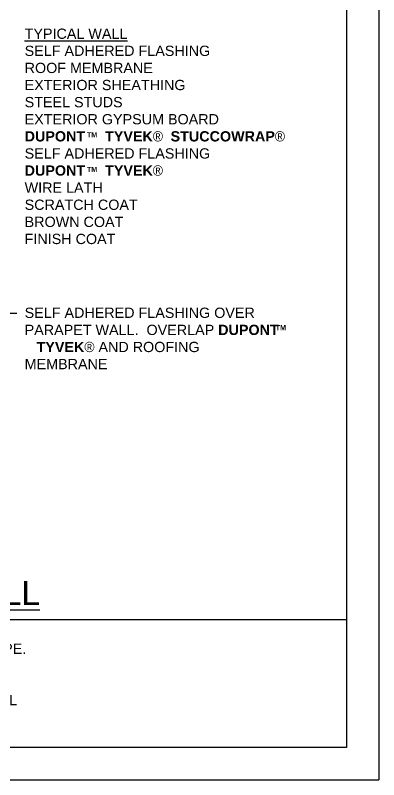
# Model space of a CAD drawing. Extents: x 0 to 51, y 0 to 66.
# Drawn here: x 34 to 51, y 0 to 35.76 of the extents above; entities that cross this region are included whole.
import ezdxf

# ---------------------------------------------------------------- set-up
doc = ezdxf.new("R2010")
doc.units = 0
doc.header["$LTSCALE"] = 1.5
doc.header["$MEASUREMENT"] = 0
doc.layers.get('DEFPOINTS').update_dxf_attribs({"linetype": 'CONTINUOUS'})
doc.layers.add('TEXT', color=7, linetype='CONTINUOUS')
doc.layers.add('W', color=7, linetype='CONTINUOUS')
doc.styles.add('DETAILS', font='sanss___.ttf', dxfattribs={"height": 1})
doc.dimstyles.new('TYVEKDETAILS', dxfattribs={"dimscale": 6, "dimtxt": 1.5, "dimasz": 0.1, "dimexe": 0.75, "dimexo": 0.75, "dimgap": 0.75, "dimtad": 0, "dimtih": 1, "dimtoh": 1, "dimdec": 4, "dimzin": 0, "dimtxsty": 'DETAILS', "dimcen": 0.0625, "dimazin": 3, "dimtfac": 1, "dimtdec": 4, "dimtofl": 0, "dimtmove": 0, "dimatfit": 3, "dimtolj": 1, "dimtzin": 0})

msp = doc.modelspace()

# ---------------------------------------------------------------- linework, layer by layer
at = {"layer": 'DEFPOINTS'}
for p in [(51, 66), (0, 0)]:
    msp.add_line(p, (51, 0), dxfattribs=at)
at = {"layer": 'W', "color": 7}
msp.add_line((1.5, 7.5), (49.5, 7.5), dxfattribs=at)
at = {"layer": 'W'}
msp.add_lwpolyline([(1.5, 64.5), (49.5, 64.5), (49.5, 1.5), (1.5, 1.5)], close=True, dxfattribs=at)

# ---------------------------------------------------------------- texts
at = {"layer": 'TEXT', "style": 'DETAILS'}
for s, insert, char_height, attachment_point in [('{\\fArial|b0|i0|c0|p34;\\LTYPICAL WALL\\P\\lSELF ADHERED FLASHING}\\PROOF MEMBRANE\\PEXTERIOR SHEATHING\\PSTEEL STUDS \\PEXTERIOR GYPSUM BOARD\\P{\\fArial|b1|i0|c0|p34;DUPONT     TYVEK\\fSymbol|b0|i0|c2|p18;â  \\fSansSerif|b1|i0|c2|p2;STUCCOWRAP\\fSymbol|b0|i0|c2|p18;â}\\P{\\fArial|b0|i0|c0|p34;SELF ADHERED FLASHING\\P\\fSansSerif|b1|i0|c2|p2;DUPONT     TYVEK\\fSymbol|b0|i0|c2|p18;â }\\PWIRE LATH\\PSCRATCH COAT\\PBROWN COAT\\PFINISH COAT', (34.437, 35.142), 0.48, 1), ('{\\fSansSerif|b1|i0|c2|p2;TM}', (37.349, 30.168), 0.24, 4), ('{\\fSansSerif|b1|i0|c2|p2;TM}', (37.349, 28.553), 0.24, 4), ('{\\fSansSerif|b1|i0|c2|p2;TM}', (46.18, 21.149), 0.24, 4)]:
    msp.add_mtext(s, dxfattribs=dict(at, insert=insert, char_height=char_height, attachment_point=attachment_point))
for s, insert, char_height, width, attachment_point in [('SELF ADHERED FLASHING OVER PARAPET WALL.  OVERLAP {\\fSansSerif|b1|i0|c2|p2;DUPONT     TYVEK\\fSymbol|b0|i0|c2|p18;â} AND ROOFING MEMBRANE', (34.437, 22.086), 0.48, 12.16278, 1), ('{\\LSTUCCO - PARAPET WALL }', (25.113, 8.151), 1.125, 37.17715, 8), ('{\\fSymbol|b0|i0|c2|p18;· }SEAL ALL DUPONT     TYVEK{\\fSymbol|b0|i0|c2|p18;â} SEAMS AND REPAIR MINOR HOLES WITH DUPONT     TYVEK{\\fSymbol|b0|i0|c2|p18;â} TAPE.\\P{\\fSymbol|b0|i0|c2|p18;· }FASTEN DUPONT     TYVEK{\\fSymbol|b0|i0|c2|p18;â} WITH APPROVED FASTENERS AND SPACING.\\P{\\fSymbol|b0|i0|c2|p18;· }INTERIOR VAPOR RETARDER MAY BE REQUIRED IN SOME REGIONS.\\P{\\fSymbol|b0|i0|c2|p18;· }LOCAL LAWS, ZONING, AND BUILDING CODES VARY AND THEREFORE GOVERN OVER MATERIAL\\P   SELECTION  AND DETAILING SHOWN ABOVE.', (2.055, 6.368), 0.48, 35.67362, 1)]:
    msp.add_mtext(s, dxfattribs=dict(at, insert=insert, char_height=char_height, width=width, attachment_point=attachment_point))

# ---------------------------------------------------------------- leaders
at = {"layer": 'TEXT'}
msp.add_leader([(22.059, 29.508), (33.013, 21.826), (34.079, 21.826)], dimstyle='TYVEKDETAILS', override={"dimgap": 0.75, "dimtad": 0, "dimfxl": 3}, dxfattribs=at)

doc.saveas('drawing.dxf')
